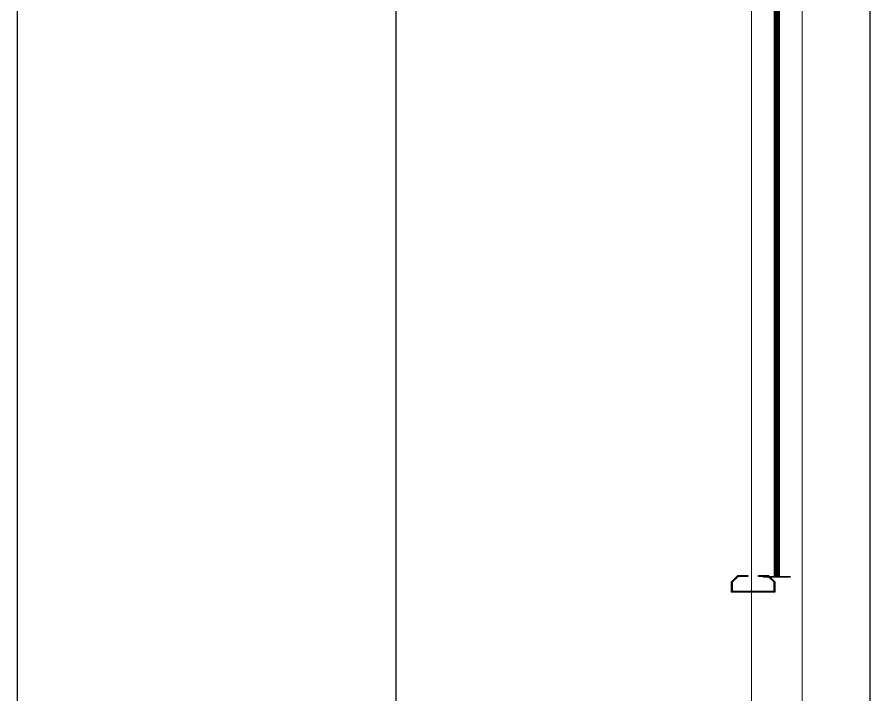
# Model space of a CAD drawing. Header units: millimetres. Extents: x 4754612 to 5801174, y 2368242 to 2777223.
# Drawn here: x 4949316 to 4950216, y 2435280 to 2435995 of the extents above; entities that cross this region are included whole.
import ezdxf

# ---------------------------------------------------------------- set-up
doc = ezdxf.new("R2010")
doc.units = ezdxf.units.MM
doc.header["$LTSCALE"] = 1000
doc.linetypes.add('CEN', pattern=[6.2, 6, -0.1, 0, -0.1])
for name, color, linetype in [('(주)하나기공-LEADER', 7, 'Continuous'), ('A-ELE-8', 8, 'Continuous'), ('A-중심선', 10, 'CEN')]:
    doc.layers.add(name, color=color, linetype=linetype)

msp = doc.modelspace()

# ---------------------------------------------------------------- linework, layer by layer
at = {"layer": '(주)하나기공-LEADER', "color": 151, "lineweight": 9}
msp.add_line((4950115.872, 2436436.87), (4950115.872, 2435404.231), dxfattribs=at)
at = {"layer": '(주)하나기공-LEADER', "color": 4}
for p, q in [((4950115.872, 2436436.87), (4950115.872, 2435404.231)), ((4950119.264, 2436436.87), (4950119.264, 2435404.231))]:
    msp.add_line(p, q, dxfattribs=at)
at = {"layer": '(주)하나기공-LEADER', "color": 8, "lineweight": 9}
for p, q in [((4950116.026, 2436436.87), (4950116.026, 2435404.231)), ((4950116.533, 2436436.87), (4950116.533, 2435404.231)), ((4950117.039, 2436436.87), (4950117.039, 2435404.231)), ((4950118.096, 2436436.87), (4950118.096, 2435404.231)), ((4950118.603, 2436436.87), (4950118.603, 2435404.231)), ((4950119.11, 2436436.87), (4950119.11, 2435404.231)), ((4950090.782, 2436368.44), (4950090.782, 2431243.44)), ((4950144.354, 2436368.44), (4950144.354, 2431243.44))]:
    msp.add_line(p, q, dxfattribs=at)
at = {"layer": '(주)하나기공-LEADER', "color": 4}
msp.add_lwpolyline([(4950120.057, 2436436.87), (4950120.057, 2435405.024), (4950131.651, 2435405.024), (4950131.651, 2435404.231), (4950103.485, 2435404.231), (4950103.485, 2435405.024), (4950115.079, 2435405.024), (4950115.079, 2436436.87)], dxfattribs=at)
msp.add_lwpolyline([(4950098.145, 2435405.881), (4950108.859, 2435405.881), (4950115.425, 2435399.315), (4950115.425, 2435388.601), (4950069.711, 2435388.601), (4950069.711, 2435399.315), (4950076.277, 2435405.881), (4950086.991, 2435405.881), (4950086.991, 2435405.024), (4950076.632, 2435405.024), (4950070.568, 2435398.96), (4950070.568, 2435389.458), (4950114.568, 2435389.458), (4950114.568, 2435398.96), (4950108.504, 2435405.024), (4950098.145, 2435405.024)], close=True, dxfattribs=at)
at = {"layer": 'A-ELE-8'}
for p, q in [((4949315.782, 2440793.44), (4949315.782, 2431243.44)), ((4950215.782, 2440793.44), (4950215.782, 2431243.44))]:
    msp.add_line(p, q, dxfattribs=at)
at = {"layer": 'A-중심선', "ltscale": 5}
msp.add_line((4949715.782, 2403989.231), (4949715.782, 2488921.61), dxfattribs=at)

doc.saveas('drawing.dxf')
